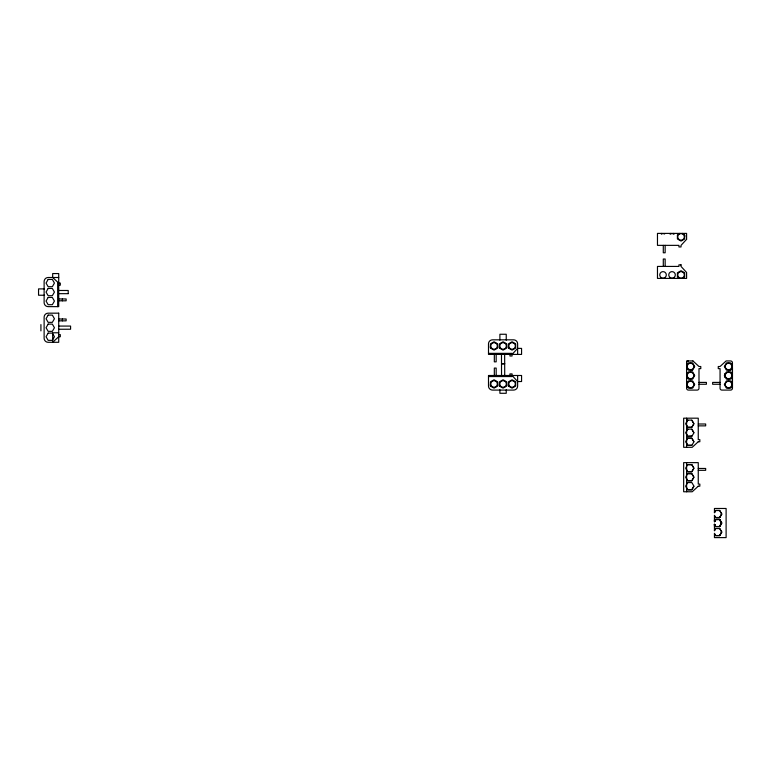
<?xml version="1.0" encoding="UTF-8"?>
<svg xmlns="http://www.w3.org/2000/svg" width="771" height="771" viewBox="0 0 771 771"><rect width="100%" height="100%" fill="white"/><g stroke="black" fill="none" stroke-linecap="round" stroke-linejoin="round"><path stroke-width="1.16" d="M490.433 386.059L490.433 381.867L494.057 379.775L497.68 381.867L497.68 386.059L494.057 388.15L490.433 386.059L490.433 383.881M490.433 348.039L490.433 343.856L494.057 341.765L497.68 343.856L497.68 348.039L494.057 350.13L490.433 348.039L490.433 345.871M499.444 386.059L499.444 381.867L503.068 379.775L506.692 381.867L506.692 386.059L503.068 388.15L499.444 386.059L499.444 383.881M499.444 348.039L499.444 343.856L503.068 341.765L506.692 343.856L506.692 348.039L503.068 350.13L499.444 348.039L499.444 345.871M508.446 386.059L508.446 381.867L512.069 379.775L515.693 381.867L515.693 386.059L512.069 388.15L508.446 386.059L508.446 383.881M508.446 348.039L508.446 343.856L512.069 341.765L515.693 343.856L515.693 348.039L512.069 350.13L508.446 348.039L508.446 345.871M684.658 236.813L684.658 235.242M732.45 388.256L732.45 362.784A1.831 1.831 0 0 0 730.619 360.953L726.099 360.953L720.056 366.514L718.254 366.514L718.254 368.634L720.056 368.634L720.056 388.266A1.821 1.821 0 0 0 721.878 390.087L730.619 390.087A1.831 1.831 0 0 0 732.45 388.256L732.45 367.709L730.619 370.138L726.436 370.138L724.345 366.514L726.436 362.89L730.619 362.89L732.45 365.319M714.447 512.542L715.671 510.643L714.447 512.754L714.447 508.475L726.109 508.475L726.109 537.609L714.447 537.609L714.447 533.33L715.613 535.546L719.651 535.546L721.675 532.048L719.651 528.549L715.613 528.549L714.447 530.756L714.447 524.328L715.613 526.535L719.651 526.535L721.675 523.037L719.651 519.538L714.447 519.885M715.517 519.866L714.447 521.755L714.447 515.317L715.613 517.534L719.651 517.534L721.675 514.035L719.651 510.537L715.613 510.537M714.447 521.177C717.647 516.637 712.664 524.627 715.305 520.252M715.613 519.538L714.447 520.088M719.651 526.535L721.126 523.827M721.213 523.634L719.594 526.439L721.463 523.239M714.476 521.688L715.353 520.165L714.447 520.589M686.595 422.248L687.761 420.243M686.595 431.249L687.761 429.245M686.595 440.251L687.761 438.246L691.799 438.246L693.813 441.744M691.963 435.952L687.761 436.241L686.595 434.237M693.813 486.202L691.799 489.701L687.761 489.701L686.595 487.696M714.447 512.291L715.536 510.412L719.719 510.412L721.81 514.035L719.719 517.659L715.536 517.659L714.447 515.78M715.613 517.534L719.651 517.534M714.447 521.302L715.536 519.413L719.719 519.413L721.81 523.037L719.719 526.66L715.536 526.66L714.447 524.328M719.594 517.428L721.675 514.035M715.469 526.121C712.057 521.697 717.146 526.901 714.447 525.918L715.671 526.439L714.447 524.569M719.594 519.644L721.126 522.256M714.447 530.303L715.536 528.424M714.447 530.554L715.613 528.549M720.5 524.906L720.904 524.213M512.069 354.419L517.63 348.386L521.572 348.386L521.572 354.419L488.496 354.419L488.496 343.847A4.028 4.028 0 0 1 492.524 339.828L513.602 339.828A4.028 4.028 0 0 1 517.63 343.847L517.63 354.419M58.721 336.715L52.679 342.285L52.679 332.773L58.721 332.773M661.152 233.796L661.836 233.391M669.854 233.96L670.837 233.391M679.849 233.391L677.41 234.798L677.41 238.981L681.034 241.072L684.658 238.981L684.658 234.798L682.229 233.391M673.228 278.398L674.056 277.917M682.229 278.398L684.658 276.991L684.658 272.809L681.034 270.717L677.41 272.809L677.41 276.991L679.849 278.398M58.721 277.502L48.149 277.502A4.028 4.028 0 0 0 44.12 281.531L44.12 302.608A4.028 4.028 0 0 0 48.149 306.636L58.721 306.636L58.721 273.56L52.679 273.56L52.679 277.502L58.721 283.073M58.721 285.183L60.311 285.183L60.311 283.073L57.661 283.073L57.661 306.636M44.477 288.894L38.55 288.894L38.55 295.226L44.477 295.254M58.721 290.484L68.214 290.484L68.214 293.635M58.721 293.664L68.214 293.664M58.721 298.955L66.133 298.955L66.133 300.815L58.721 300.815M58.721 318.992L66.133 318.992L66.133 320.852L58.721 320.852M58.712 326.075L70.585 326.075L70.585 329.227L58.712 329.256M58.721 334.624L60.311 334.624L60.311 336.734L58.538 336.734M488.496 353.359L512.069 353.359L512.069 356.009L509.949 356.009L509.949 354.419M501.564 363.623L504.697 363.623M501.497 363.922L504.629 363.922M686.595 365.319L688.426 362.89L692.609 362.89L694.7 366.514L692.609 370.138L688.426 370.138L686.595 367.709M690.594 370.138L692.493 370.138M728.614 370.138L730.176 370.138M686.595 374.33L688.426 371.892L692.609 371.892L694.7 375.516L692.609 379.139L688.426 379.139L686.595 376.711M732.45 374.33L730.619 371.892L726.436 371.892L724.345 375.516L726.436 379.139L730.619 379.139L732.45 376.711M488.496 376.547L512.069 376.547L512.069 373.896L509.949 373.896L509.949 375.487M698.989 382.406L706.409 382.406L706.409 384.257L698.989 384.257M720.056 382.406L712.645 382.406L712.645 384.257L720.056 384.257M686.595 383.332L688.426 380.903L692.609 380.903L694.7 384.527L692.609 388.15L688.426 388.15L686.595 385.712M732.45 383.332L730.619 380.903L726.436 380.903L724.345 384.527L726.436 388.15L730.619 388.15L732.45 385.712M698.256 424.002L705.667 424.002L705.667 425.862L698.256 425.862M691.799 445.243L687.761 445.243L686.595 443.238M687.761 464.701L691.799 464.701L693.813 468.199L691.799 471.698L687.761 471.698L686.595 469.693M698.256 468.46L705.667 468.46L705.667 470.32L698.256 470.32M687.761 473.702L691.799 473.702L693.813 477.201L691.799 480.699L687.761 480.699L686.595 478.695M714.447 520.252L715.353 520.165M714.447 520.473L715.247 520.358M714.447 520.724L715.035 520.724M714.447 520.868L714.958 520.868L714.447 521.013M721.675 523.037L719.767 519.914L721.463 522.844M714.447 525.215L714.958 525.215M714.447 525.359L715.102 525.485M714.447 525.61L715.18 525.61M714.447 525.726L715.247 525.726M714.447 526.198L715.613 526.535M721.675 532.048L719.651 535.546M673.228 233.391L674.211 233.96M670.009 277.917L670.837 278.398M512.069 375.487L517.63 381.529L521.572 381.529L521.572 375.487L488.496 375.487L488.496 386.059A4.028 4.028 0 0 0 492.524 390.087L513.602 390.087A4.028 4.028 0 0 0 517.63 386.059L517.63 375.487M691.799 420.243L693.813 423.742L691.799 427.24L687.761 427.24L686.595 425.235M691.799 429.245L693.813 432.743M719.719 528.424L721.81 532.048L719.719 535.672L715.536 535.672L714.447 533.792M724.817 373.492L724.817 374.706M724.817 376.335L724.817 377.385M686.595 418.181L686.595 447.305M686.595 462.639L686.595 491.763M665.151 245.361L665.151 252.782L663.291 252.782L663.291 245.361M665.151 266.429L665.151 259.017L663.291 259.017L663.291 266.429M506.239 340.184L506.239 334.257L499.907 334.257L499.887 340.184M506.239 389.731L506.239 393.287L499.907 393.287L499.887 389.731M504.648 354.429L504.716 375.487M501.478 354.429L501.545 375.487M496.177 354.419L496.177 361.84L494.327 361.84L494.327 354.419M496.177 375.487L496.177 368.075L494.327 368.075L494.327 375.487M62.422 298.955L62.422 300.815M62.422 318.992L62.422 320.852M40.921 324.581L40.921 330.884M661.47 233.999A3.286 3.286 0 0 1 664.631 234.027M670.471 233.999A3.286 3.286 0 0 1 673.642 234.027M686.595 362.775A1.821 1.821 0 0 1 688.426 360.953M48.149 279.449L46.058 283.073L48.149 286.696L52.341 286.696L54.433 283.073L52.341 279.449L48.149 279.449M48.149 288.45L46.058 292.074L48.149 295.698L52.341 295.698L54.433 292.074L52.341 288.45L48.149 288.45M48.149 297.452L46.058 301.075L48.149 304.699L52.341 304.699L54.433 301.075L52.341 297.452L48.149 297.452M48.149 315.108L46.058 318.731L48.149 322.355L52.341 322.355L54.433 318.731L52.341 315.108L48.149 315.108M48.149 324.109L46.058 327.733L48.149 331.357L52.341 331.357L54.433 327.733L52.341 324.109L48.149 324.109M48.149 333.111L46.058 336.734L48.149 340.358L52.341 340.358L54.433 336.734L52.341 333.111L48.149 333.111M687.684 420.118L685.592 423.742L687.684 427.365L691.866 427.365L693.958 423.742L691.866 420.118L687.684 420.118M687.684 429.119L685.592 432.743L687.684 436.367L691.866 436.367L693.958 432.743L691.866 429.119L687.684 429.119M687.684 438.121L685.592 441.744L687.684 445.368L691.866 445.368L693.958 441.744L691.866 438.121L687.684 438.121M687.684 464.576L685.592 468.199L687.684 471.823L691.866 471.823L693.958 468.199L691.866 464.576L687.684 464.576M687.684 473.577L685.592 477.201L687.684 480.825L691.866 480.825L693.958 477.201L691.866 473.577L687.684 473.577M687.684 482.579L685.592 486.202L687.684 489.826L691.866 489.826L693.958 486.202L691.866 482.579L687.684 482.579M686.595 239.328L681.034 245.361L681.034 246.951L678.923 246.951L678.923 245.361L657.47 245.361L657.47 233.391L686.595 233.391L686.595 239.328M698.256 441.744L692.213 447.305L683.655 447.305L683.655 418.181L698.256 418.181L698.256 439.624L699.837 439.624L699.837 441.744L698.256 441.744M698.256 486.202L692.213 491.763L683.655 491.763L683.655 462.639L698.256 462.639L698.256 484.082L699.837 484.082L699.837 486.202L698.256 486.202M681.034 264.839L678.923 264.839L678.923 266.429L657.47 266.429L657.47 278.398L686.595 278.398L686.595 272.471L681.034 266.429L681.034 264.839M58.721 313.171L48.149 313.171A4.028 4.028 0 0 0 44.12 317.189L44.12 338.276A4.028 4.028 0 0 0 48.149 342.295L58.721 342.295L58.721 313.171M692.956 360.953L686.595 360.953L686.595 388.256A1.821 1.821 0 0 0 688.426 390.087L697.167 390.087A1.821 1.821 0 0 0 698.989 388.266L698.989 368.634L700.791 368.634L700.791 366.514L698.989 366.514L692.956 360.953M715.343 525.918L714.466 524.396L715.392 525.995M661.364 277.733A3.286 3.286 0 0 0 666.317 274.929A3.286 3.286 0 0 0 661.412 272.047A3.286 3.286 0 0 0 661.364 277.733M670.365 277.733A3.286 3.286 0 0 0 675.319 274.929A3.286 3.286 0 0 0 670.413 272.047A3.286 3.286 0 0 0 670.365 277.733M679.241 277.666A3.286 3.286 0 0 0 684.32 275.093A3.286 3.286 0 0 0 679.55 271.98A3.286 3.286 0 0 0 679.241 277.666M679.241 239.636A3.286 3.286 0 0 0 684.32 237.073A3.286 3.286 0 0 0 679.55 233.96A3.286 3.286 0 0 0 679.241 239.636M688.725 387.273A3.286 3.286 0 0 0 693.794 384.7A3.286 3.286 0 0 0 689.033 381.597A3.286 3.286 0 0 0 688.725 387.273M688.725 378.272A3.286 3.286 0 0 0 693.794 375.699A3.286 3.286 0 0 0 689.033 372.586A3.286 3.286 0 0 0 688.725 378.272M688.84 369.348A3.286 3.286 0 0 0 693.794 366.543A3.286 3.286 0 0 0 688.888 363.661A3.286 3.286 0 0 0 688.84 369.348M726.735 387.273A3.286 3.286 0 0 0 731.814 384.7A3.286 3.286 0 0 0 727.043 381.597A3.286 3.286 0 0 0 726.735 387.273M726.735 378.272A3.286 3.286 0 0 0 731.814 375.699A3.286 3.286 0 0 0 727.043 372.586A3.286 3.286 0 0 0 726.735 378.272M726.87 369.348A3.286 3.286 0 0 0 731.814 366.543A3.286 3.286 0 0 0 726.908 363.661A3.286 3.286 0 0 0 726.87 369.348M501.401 386.791A3.286 3.286 0 0 0 506.345 383.987A3.286 3.286 0 0 0 501.449 381.105A3.286 3.286 0 0 0 501.401 386.791M492.399 348.781A3.286 3.286 0 0 0 497.343 345.977A3.286 3.286 0 0 0 492.438 343.095A3.286 3.286 0 0 0 492.399 348.781M492.399 386.791A3.286 3.286 0 0 0 497.343 383.987A3.286 3.286 0 0 0 492.438 381.105A3.286 3.286 0 0 0 492.399 386.791M510.402 348.781A3.286 3.286 0 0 0 515.356 345.977A3.286 3.286 0 0 0 510.45 343.095A3.286 3.286 0 0 0 510.402 348.781M501.401 348.781A3.286 3.286 0 0 0 506.345 345.977A3.286 3.286 0 0 0 501.449 343.095A3.286 3.286 0 0 0 501.401 348.781M510.402 386.791A3.286 3.286 0 0 0 515.356 383.987A3.286 3.286 0 0 0 510.45 381.105A3.286 3.286 0 0 0 510.402 386.791"/></g></svg>
